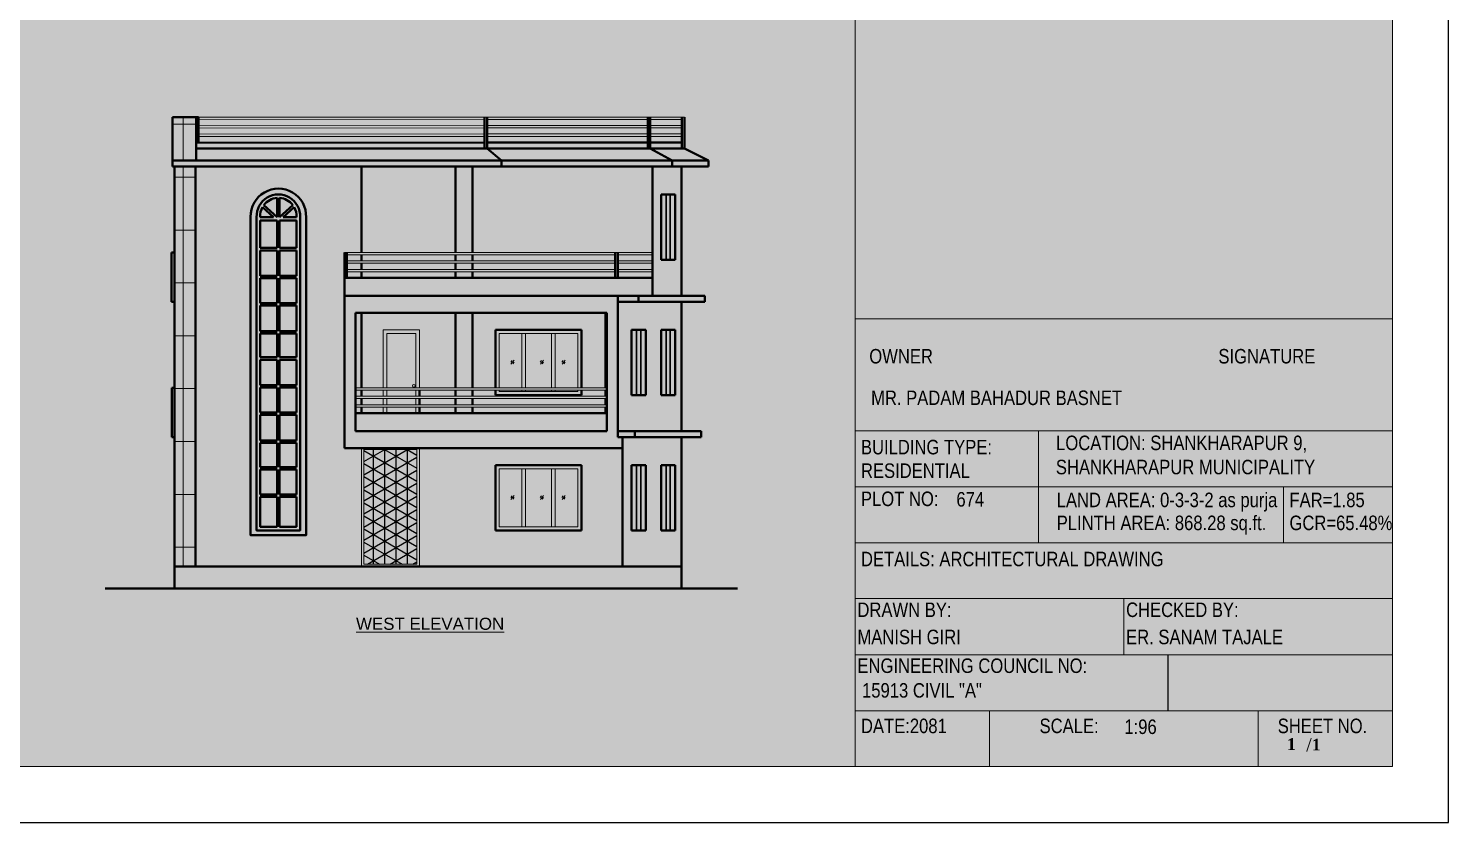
# Model space of a CAD drawing. Header units: inches. Extents: x -412 to 2766, y -9590 to -2111.
# Drawn here: x 1591 to 2766, y -4359 to -3702 of the extents above; entities that cross this region are included whole.
import ezdxf

# ---------------------------------------------------------------- set-up
doc = ezdxf.new("R2010")
doc.units = ezdxf.units.IN
doc.header["$LTSCALE"] = 0.5
doc.header["$MEASUREMENT"] = 0
doc.layers.add('A-Wall', color=7, linetype='Continuous')
for name, color, linetype, lineweight in [('A_hatch', 253, 'Continuous', 5), ('ELE1', 3, 'Continuous', 9), ('elev 25', 143, 'Continuous', 20), ('TEXT', 220, 'Continuous', 9), ('Text 0.200', 122, 'Continuous', 20), ('wall', 20, 'Continuous', 40), ('win door light', 30, 'Continuous', 18)]:
    doc.layers.add(name, color=color, linetype=linetype, lineweight=lineweight)
doc.styles.add('arial', font='arial.ttf')
doc.styles.add('ordinary', font='ARIALN.TTF')
doc.styles.get("Standard").update_dxf_attribs({"font": 'arial.ttf'})
pattern_1 = [(90, (5175.28, 5231.493), (-43.75, 0), []), (180, (5175.28, 5231.493), (-4e-15, -43.75), [])]

msp = doc.modelspace()

# ---------------------------------------------------------------- hatches: boundary and pattern name
h = msp.add_hatch()
h.set_pattern_fill('ANSI31', color=256)
h.paths.add_polyline_path([(-365.2, -4312.5), (-365.2, -2157.2), (2719.8, -2157.2), (2719.8, -4312.5)])
h.paths.add_polyline_path([(1033.4, -4165), (1033.4, -4040), (1017, -4040), (1017, -4035), (1033.4, -4035), (1033.4, -3928), (1014, -3928), (1014, -3923), (1033.4, -3923), (1033.4, -3816), (1011, -3816), (1011, -3811), (1033.4, -3801), (1033.4, -3775), (1454.6, -3775), (1454.6, -3801), (1455.6, -3811), (1455.6, -3816), (1453, -3816), (1453, -3887), (1455.4, -3887), (1455.4, -3928), (1453, -3928), (1453, -3999), (1454.9, -3999), (1455.2, -3999), (1455.2, -4040), (1453, -4165)], flags=16)
h.paths.add_polyline_path([(73.6, -3244.5), (88, -3244.5), (88, -3227.5), (73.6, -3227.5)], flags=24)
h.paths.add_polyline_path([(-93.8, -3244.2), (-56.8, -3244.2), (-56.8, -3227), (-93.8, -3227)], flags=24)
h.paths.add_polyline_path([(-14.4, -3244.4), (22.7, -3244.4), (22.7, -3227.2), (-14.4, -3227.2)], flags=24)
h.paths.add_polyline_path([(-168.1, -3244.1), (-138.7, -3244.1), (-138.7, -3226.7), (-168.1, -3226.7)], flags=24)
h.paths.add_polyline_path([(-225.5, -3243.7), (-204.2, -3243.7), (-204.2, -3226.9), (-225.5, -3226.9)], flags=24)
h.paths.add_polyline_path([(1168.3, -4205), (1292, -4205), (1292, -4184.4), (1168.3, -4184.4)], flags=24)
h.paths.add_polyline_path([(1860.6, -4205), (1988.3, -4205), (1988.3, -4184.4), (1860.6, -4184.4)], flags=24)
h.paths.add_polyline_path([(-115.2, -4208.9), (21.7, -4208.9), (21.7, -4188.3), (-115.2, -4188.3)], flags=24)
h.paths.add_polyline_path([(479.8, -4208.9), (616, -4208.9), (616, -4188.3), (479.8, -4188.3)], flags=24)
h.paths.add_polyline_path([(1741.1, -3453.4), (1753, -3453.4), (1753, -3445.7), (1741.1, -3445.7)], flags=24)
h.paths.add_polyline_path([(2049.9, -3496.7), (2112.6, -3496.7), (2112.6, -3486.4), (2049.9, -3486.4)], flags=24)
h.paths.add_polyline_path([(1938.4, -3496.7), (2001.1, -3496.7), (2001.1, -3486.4), (1938.4, -3486.4)], flags=24)
h.paths.add_polyline_path([(1829.3, -3496.7), (1892, -3496.7), (1892, -3486.4), (1829.3, -3486.4)], flags=24)
h.paths.add_polyline_path([(2050.7, -3450.6), (2111.8, -3450.6), (2111.8, -3440.3), (2050.7, -3440.3)], flags=24)
h.paths.add_polyline_path([(1939.2, -3450.6), (2000.3, -3450.6), (2000.3, -3440.3), (1939.2, -3440.3)], flags=24)
h.paths.add_polyline_path([(1830.1, -3450.6), (1891.2, -3450.6), (1891.2, -3440.3), (1830.1, -3440.3)], flags=24)
h.paths.add_polyline_path([(1937.3, -3568.4), (2053.3, -3568.4), (2053.3, -3547.8), (1937.3, -3547.8)], flags=24)
h.paths.add_polyline_path([(1081, -3002), (1199.9, -3000.6), (1199.7, -2982.3), (1080.8, -2983.7)], flags=24)
h.paths.add_polyline_path([(1308.6, -2906.8), (1363.5, -2906.8), (1363.5, -2888.5), (1308.6, -2888.5)], flags=24)
h.paths.add_polyline_path([(1499.7, -3437.8), (1610.2, -3436.5), (1610, -3418.2), (1499.5, -3419.5)], flags=24)
h.paths.add_polyline_path([(1331.2, -3216.8), (1332.7, -3345.5), (1351, -3345.3), (1349.5, -3216.6)], flags=24)
h.paths.add_polyline_path([(1058.1, -3437.8), (1198.8, -3436.1), (1198.6, -3417.8), (1057.9, -3419.5)], flags=24)
h.paths.add_polyline_path([(1541.9, -3130.3), (1572.9, -3130.3), (1572.9, -3112), (1541.9, -3112)], flags=24)
h.paths.add_polyline_path([(1307.4, -3432.6), (1398.3, -3432.6), (1398.3, -3414.3), (1307.4, -3414.3)], flags=24)
h.paths.add_polyline_path([(1297.3, -3540.8), (1414.1, -3540.8), (1414.1, -3503.3), (1297.3, -3503.3)], flags=24)
h.paths.add_polyline_path([(524.4, -3088.7), (548.6, -3089.5), (549.3, -3068.4), (525.1, -3067.6)], flags=24)
h.paths.add_polyline_path([(527.2, -3021.1), (526.2, -3051.4), (547.3, -3052.1), (548.3, -3021.8)], flags=24)
h.paths.add_polyline_path([(450.7, -3731.5), (756.7, -3731.5), (756.7, -3607.4), (450.7, -3607.4)], flags=24)
h.paths.add_polyline_path([(385.4, -3369), (385.4, -3256.1), (364.7, -3256.1), (364.7, -3369)], flags=24)
h.paths.add_polyline_path([(655.6, -3202.5), (809.6, -3202.5), (809.6, -3181.9), (655.6, -3181.9)], flags=24)
h.paths.add_polyline_path([(1097.5, -2448.2), (1132, -2448.2), (1132, -2433.8), (1097.5, -2433.8)], flags=24)
h.paths.add_polyline_path([(1151.3, -2353), (1190.4, -2353), (1190.4, -2342.6), (1151.3, -2342.6)], flags=24)
h.paths.add_polyline_path([(1152.7, -2345.1), (1188.6, -2345.1), (1188.6, -2331.6), (1152.7, -2331.6)], flags=24)
h.paths.add_polyline_path([(1248.2, -2607.7), (1314.4, -2607.7), (1314.4, -2592.7), (1248.2, -2592.7)], flags=24)
h.paths.add_polyline_path([(1259.3, -2596.3), (1303.9, -2596.3), (1303.9, -2577), (1259.3, -2577)], flags=24)
h.paths.add_polyline_path([(1252.4, -2384.1), (1318.6, -2384.1), (1318.6, -2369.2), (1252.4, -2369.2)], flags=24)
h.paths.add_polyline_path([(1263.5, -2372.8), (1308, -2372.8), (1308, -2353.5), (1263.5, -2353.5)], flags=24)
h.paths.add_polyline_path([(553.1, -2353), (592.2, -2353), (592.2, -2342.6), (553.1, -2342.6)], flags=24)
h.paths.add_polyline_path([(554.5, -2345.1), (590.3, -2345.1), (590.3, -2331.6), (554.5, -2331.6)], flags=24)
h.paths.add_polyline_path([(650, -2607.7), (716.2, -2607.7), (716.2, -2592.7), (650, -2592.7)], flags=24)
h.paths.add_polyline_path([(661.1, -2596.3), (705.6, -2596.3), (705.6, -2577), (661.1, -2577)], flags=24)
h.paths.add_polyline_path([(493.1, -2599), (559.3, -2599), (559.3, -2584), (493.1, -2584)], flags=24)
h.paths.add_polyline_path([(504.2, -2587.6), (548.7, -2587.6), (548.7, -2568.3), (504.2, -2568.3)], flags=24)
h.paths.add_polyline_path([(654.2, -2384.1), (720.4, -2384.1), (720.4, -2369.2), (654.2, -2369.2)], flags=24)
h.paths.add_polyline_path([(665.3, -2372.8), (709.8, -2372.8), (709.8, -2353.5), (665.3, -2353.5)], flags=24)
h.paths.add_polyline_path([(-65, -2353), (-25.9, -2353), (-25.9, -2342.6), (-65, -2342.6)], flags=24)
h.paths.add_polyline_path([(-63.5, -2345.1), (-27.7, -2345.1), (-27.7, -2331.6), (-63.5, -2331.6)], flags=24)
h.paths.add_polyline_path([(31.9, -2607.7), (98.1, -2607.7), (98.1, -2592.7), (31.9, -2592.7)], flags=24)
h.paths.add_polyline_path([(43.1, -2596.3), (87.6, -2596.3), (87.6, -2577), (43.1, -2577)], flags=24)
h.paths.add_polyline_path([(-125, -2599), (-58.8, -2599), (-58.8, -2584), (-125, -2584)], flags=24)
h.paths.add_polyline_path([(-113.9, -2587.6), (-69.3, -2587.6), (-69.3, -2568.3), (-113.9, -2568.3)], flags=24)
h.paths.add_polyline_path([(36.1, -2384.1), (102.3, -2384.1), (102.3, -2369.2), (36.1, -2369.2)], flags=24)
h.paths.add_polyline_path([(47.2, -2372.8), (91.8, -2372.8), (91.8, -2353.5), (47.2, -2353.5)], flags=24)
h.paths.add_polyline_path([(1655.7, -2605.1), (1744.7, -2605.1), (1744.7, -2594.2), (1655.7, -2594.2)], flags=24)
h.paths.add_polyline_path([(1084.7, -2605.1), (1165.5, -2605.1), (1165.5, -2594.2), (1084.7, -2594.2)], flags=24)
h.paths.add_polyline_path([(1773.6, -2477.5), (1885.5, -2477.5), (1885.5, -2463.5), (1773.6, -2463.5)], flags=24)
h.paths.add_polyline_path([(1173.9, -2405), (1189.9, -2405), (1189.9, -2390.6), (1173.9, -2390.6)], flags=24)
h.paths.add_polyline_path([(1219.9, -2448.2), (1230.5, -2448.2), (1230.5, -2433.8), (1219.9, -2433.8)], flags=24)
h.paths.add_polyline_path([(1219.3, -2518.7), (1229.9, -2518.7), (1229.9, -2504.2), (1219.3, -2504.2)], flags=24)
h.paths.add_polyline_path([(575.7, -2405), (591.7, -2405), (591.7, -2390.6), (575.7, -2390.6)], flags=24)
h.paths.add_polyline_path([(621.7, -2448.2), (632.3, -2448.2), (632.3, -2433.8), (621.7, -2433.8)], flags=24)
h.paths.add_polyline_path([(621.1, -2518.7), (631.6, -2518.7), (631.6, -2504.2), (621.1, -2504.2)], flags=24)
h.paths.add_polyline_path([(574.9, -2518.7), (585.5, -2518.7), (585.5, -2504.2), (574.9, -2504.2)], flags=24)
h.paths.add_polyline_path([(73.6, -3341), (88, -3341), (88, -3324.1), (73.6, -3324.1)], flags=24)
h.paths.add_polyline_path([(-14.4, -3340.9), (22.7, -3340.9), (22.7, -3323.7), (-14.4, -3323.7)], flags=24)
h.paths.add_polyline_path([(-167.8, -3340.7), (-138.5, -3340.7), (-138.5, -3323.5), (-167.8, -3323.5)], flags=24)
h.paths.add_polyline_path([(-93.8, -3341.1), (-56.7, -3341.1), (-56.7, -3323.8), (-93.8, -3323.8)], flags=24)
h.paths.add_polyline_path([(-229.5, -3340.8), (-208.2, -3340.8), (-208.2, -3323.9), (-229.5, -3323.9)], flags=24)
h.paths.add_polyline_path([(1169.6, -2533.1), (1187.8, -2533.1), (1187.8, -2518.7), (1169.6, -2518.7)], flags=24)
h.paths.add_polyline_path([(1068.8, -2535.8), (1079.4, -2535.8), (1079.4, -2521.4), (1068.8, -2521.4)], flags=24)
h.paths.add_polyline_path([(1125.2, -2346.7), (1135.2, -2346.7), (1135.2, -2332.2), (1125.2, -2332.2)], flags=24)
h.paths.add_polyline_path([(1051.1, -2385.7), (1069.3, -2385.7), (1069.3, -2371.3), (1051.1, -2371.3)], flags=24)
h.paths.add_polyline_path([(1346.7, -2332.1), (1364.9, -2332.1), (1364.9, -2317.6), (1346.7, -2317.6)], flags=24)
h.paths.add_polyline_path([(1264.8, -2695.7), (1277.6, -2695.7), (1277.6, -2681.3), (1264.8, -2681.3)], flags=24)
h.paths.add_polyline_path([(1366.8, -2360.5), (1382.8, -2360.5), (1382.8, -2346.1), (1366.8, -2346.1)], flags=24)
h.paths.add_polyline_path([(464.6, -2448.1), (481.6, -2448.1), (481.6, -2433.7), (464.6, -2433.7)], flags=24)
h.paths.add_polyline_path([(527, -2346.7), (537, -2346.7), (537, -2332.2), (527, -2332.2)], flags=24)
h.paths.add_polyline_path([(452.9, -2385.7), (471.1, -2385.7), (471.1, -2371.3), (452.9, -2371.3)], flags=24)
h.paths.add_polyline_path([(748.5, -2332.1), (766.7, -2332.1), (766.7, -2317.6), (748.5, -2317.6)], flags=24)
h.paths.add_polyline_path([(459.3, -2603.3), (472.1, -2603.3), (472.1, -2588.9), (459.3, -2588.9)], flags=24)
h.paths.add_polyline_path([(666.6, -2695.7), (679.4, -2695.7), (679.4, -2681.3), (666.6, -2681.3)], flags=24)
h.paths.add_polyline_path([(515.4, -2670.4), (528.2, -2670.4), (528.2, -2656), (515.4, -2656)], flags=24)
h.paths.add_polyline_path([(452.1, -2492.3), (468.1, -2492.3), (468.1, -2477.9), (452.1, -2477.9)], flags=24)
h.paths.add_polyline_path([(768.6, -2360.5), (784.6, -2360.5), (784.6, -2346.1), (768.6, -2346.1)], flags=24)
h.paths.add_polyline_path([(-153.5, -2448.1), (-136.4, -2448.1), (-136.4, -2433.7), (-153.5, -2433.7)], flags=24)
h.paths.add_polyline_path([(-91.1, -2346.7), (-81.1, -2346.7), (-81.1, -2332.2), (-91.1, -2332.2)], flags=24)
h.paths.add_polyline_path([(-165.2, -2385.7), (-147, -2385.7), (-147, -2371.3), (-165.2, -2371.3)], flags=24)
h.paths.add_polyline_path([(131.1, -2332.1), (149.2, -2332.1), (149.2, -2317.6), (131.1, -2317.6)], flags=24)
h.paths.add_polyline_path([(-163.7, -2603.3), (-151, -2603.3), (-151, -2588.9), (-163.7, -2588.9)], flags=24)
h.paths.add_polyline_path([(48.6, -2695.7), (61.3, -2695.7), (61.3, -2681.3), (48.6, -2681.3)], flags=24)
h.paths.add_polyline_path([(-102.6, -2670.4), (-89.9, -2670.4), (-89.9, -2656), (-102.6, -2656)], flags=24)
h.paths.add_polyline_path([(-170.9, -2478.5), (-152.7, -2478.5), (-152.7, -2464.1), (-170.9, -2464.1)], flags=24)
h.paths.add_polyline_path([(150.5, -2360.5), (166.5, -2360.5), (166.5, -2346.1), (150.5, -2346.1)], flags=24)
h.paths.add_polyline_path([(-42.4, -2405), (-26.4, -2405), (-26.4, -2390.6), (-42.4, -2390.6)], flags=24)
h.paths.add_polyline_path([(2.7, -2449.2), (13.2, -2449.2), (13.2, -2434.8), (2.7, -2434.8)], flags=24)
h.paths.add_polyline_path([(3, -2518.7), (13.6, -2518.7), (13.6, -2504.2), (3, -2504.2)], flags=24)
h.paths.add_polyline_path([(-42.1, -2518.7), (-31.6, -2518.7), (-31.6, -2504.2), (-42.1, -2504.2)], flags=24)
h.paths.add_polyline_path([(-14.4, -3378.4), (31.4, -3378.4), (31.4, -3361.2), (-14.4, -3361.2)], flags=24)
h.paths.add_polyline_path([(73.6, -3378.5), (88, -3378.5), (88, -3361.6), (73.6, -3361.6)], flags=24)
h.paths.add_polyline_path([(-93.8, -3378.6), (-56.7, -3378.6), (-56.7, -3361.3), (-93.8, -3361.3)], flags=24)
h.paths.add_polyline_path([(-167.8, -3378), (-138.6, -3378), (-138.6, -3361.1), (-167.8, -3361.1)], flags=24)
h.paths.add_polyline_path([(-229.5, -3378.3), (-208.2, -3378.3), (-208.2, -3361.4), (-229.5, -3361.4)], flags=24)
h.paths.add_polyline_path([(73.6, -3322.3), (88, -3322.3), (88, -3305.3), (73.6, -3305.3)], flags=24)
h.paths.add_polyline_path([(-14.4, -3322.2), (22.7, -3322.2), (22.7, -3304.9), (-14.4, -3304.9)], flags=24)
h.paths.add_polyline_path([(-167.8, -3321.7), (-138.5, -3321.7), (-138.5, -3304.8), (-167.8, -3304.8)], flags=24)
h.paths.add_polyline_path([(-93.7, -3322.1), (-56.8, -3322.1), (-56.8, -3305.1), (-93.7, -3305.1)], flags=24)
h.paths.add_polyline_path([(-229.5, -3322), (-209, -3322), (-209, -3305.1), (-229.5, -3305.1)], flags=24)
h.paths.add_polyline_path([(73.6, -3303.5), (88, -3303.5), (88, -3286.6), (73.6, -3286.6)], flags=24)
h.paths.add_polyline_path([(-14.4, -3303.4), (22.7, -3303.4), (22.7, -3286.2), (-14.4, -3286.2)], flags=24)
h.paths.add_polyline_path([(-167.8, -3303), (-138.5, -3303), (-138.5, -3286.1), (-167.8, -3286.1)], flags=24)
h.paths.add_polyline_path([(-93.8, -3303.6), (-56.8, -3303.6), (-56.8, -3286.3), (-93.8, -3286.3)], flags=24)
h.paths.add_polyline_path([(-229.5, -3303.3), (-212.5, -3303.3), (-212.5, -3286.4), (-229.5, -3286.4)], flags=24)
h.paths.add_polyline_path([(-14.4, -3359.6), (22.7, -3359.6), (22.7, -3342.4), (-14.4, -3342.4)], flags=24)
h.paths.add_polyline_path([(73.6, -3360), (88.1, -3360), (88.1, -3342.8), (73.6, -3342.8)], flags=24)
h.paths.add_polyline_path([(-93.8, -3359.8), (-56.7, -3359.8), (-56.7, -3342.6), (-93.8, -3342.6)], flags=24)
h.paths.add_polyline_path([(-167.8, -3359.2), (-151.6, -3359.2), (-151.6, -3342.3), (-167.8, -3342.3)], flags=24)
h.paths.add_polyline_path([(-228.7, -3358.7), (-212.4, -3358.7), (-212.4, -3346.5), (-228.7, -3346.5)], flags=24)
h.paths.add_polyline_path([(73.7, -3284.7), (88, -3284.7), (88, -3268), (73.7, -3268)], flags=24)
h.paths.add_polyline_path([(73.7, -3225.7), (88, -3225.7), (88, -3209), (73.7, -3209)], flags=24)
h.paths.add_polyline_path([(73.6, -3207.2), (88.1, -3207.2), (88.1, -3190), (73.6, -3190)], flags=24)
h.paths.add_polyline_path([(-14.4, -3284.6), (22.7, -3284.6), (22.7, -3267.4), (-14.4, -3267.4)], flags=24)
h.paths.add_polyline_path([(-14.4, -3188.5), (22.7, -3188.5), (22.7, -3171.2), (-14.4, -3171.2)], flags=24)
h.paths.add_polyline_path([(-93.8, -3225.5), (-56.8, -3225.5), (-56.8, -3208.2), (-93.8, -3208.2)], flags=24)
h.paths.add_polyline_path([(-14.4, -3225.7), (22.7, -3225.7), (22.7, -3208.4), (-14.4, -3208.4)], flags=24)
h.paths.add_polyline_path([(-168, -3225.1), (-142.2, -3225.1), (-142.2, -3208.2), (-168, -3208.2)], flags=24)
h.paths.add_polyline_path([(-225.5, -3225), (-205, -3225), (-205, -3208.1), (-225.5, -3208.1)], flags=24)
h.paths.add_polyline_path([(61.8, -3151), (106.1, -3151), (106.1, -3133.5), (61.8, -3133.5)], flags=24)
h.paths.add_polyline_path([(-19.2, -3151), (46, -3151), (46, -3133.6), (-19.2, -3133.6)], flags=24)
h.paths.add_polyline_path([(-105.7, -3150.9), (-25, -3150.9), (-25, -3134), (-105.7, -3134)], flags=24)
h.paths.add_polyline_path([(-186.2, -3151.6), (-114.8, -3151.6), (-114.8, -3134.2), (-186.2, -3134.2)], flags=24)
h.paths.add_polyline_path([(-232.9, -3151.4), (-196.5, -3151.4), (-196.5, -3134), (-232.9, -3134)], flags=24)
h.paths.add_polyline_path([(-167.8, -3284.2), (-147.3, -3284.2), (-147.3, -3267.4), (-167.8, -3267.4)], flags=24)
h.paths.add_polyline_path([(-93.8, -3284.8), (-56.8, -3284.8), (-56.8, -3267.6), (-93.8, -3267.6)], flags=24)
h.paths.add_polyline_path([(-229.5, -3284.5), (-216, -3284.5), (-216, -3267.6), (-229.5, -3267.6)], flags=24)
h.paths.add_polyline_path([(-225.4, -3265.9), (-206.6, -3265.9), (-206.6, -3248.9), (-225.4, -3248.9)], flags=24)
h.paths.add_polyline_path([(-183.2, -3266.6), (-98, -3266.6), (-98, -3249.1), (-183.2, -3249.1)], flags=24)
h.paths.add_polyline_path([(-93.8, -3207), (-56.7, -3207), (-56.7, -3189.8), (-93.8, -3189.8)], flags=24)
h.paths.add_polyline_path([(-168, -3206.7), (-151, -3206.7), (-151, -3189.8), (-168, -3189.8)], flags=24)
h.paths.add_polyline_path([(-225.5, -3206.8), (-208.5, -3206.8), (-208.5, -3190), (-225.5, -3190)], flags=24)
h.paths.add_polyline_path([(-93.8, -3188.7), (-56.7, -3188.7), (-56.7, -3171.4), (-93.8, -3171.4)], flags=24)
h.paths.add_polyline_path([(-167.8, -3187.7), (-137.7, -3187.7), (-137.7, -3170.8), (-167.8, -3170.8)], flags=24)
h.paths.add_polyline_path([(-225.4, -3188.4), (-211.9, -3188.4), (-211.9, -3171.5), (-225.4, -3171.5)], flags=24)
h.paths.add_polyline_path([(-178.9, -3169.4), (-115.4, -3169.4), (-115.4, -3152), (-178.9, -3152)], flags=24)
h.paths.add_polyline_path([(-225.4, -3169.4), (-206.6, -3169.4), (-206.6, -3152.4), (-225.4, -3152.4)], flags=24)
h.paths.add_polyline_path([(-234.4, -3122.7), (155.6, -3122.7), (155.6, -3101.4), (-234.4, -3101.4)], flags=24)
h.paths.add_polyline_path([(73.6, -3188.5), (88.1, -3188.5), (88.1, -3171.2), (73.6, -3171.2)], flags=24)
h.paths.add_polyline_path([(126.8, -3151.5), (210.3, -3151.5), (210.3, -3134), (126.8, -3134)], flags=24)
h.paths.add_polyline_path([(-14.4, -3207.2), (22.7, -3207.2), (22.7, -3190), (-14.4, -3190)], flags=24)
h.paths.add_polyline_path([(1701.9, -2804.8), (1826.3, -2804.8), (1826.3, -2786), (1701.9, -2786)], flags=24)
h.paths.add_polyline_path([(1091.6, -2817.1), (1249.3, -2817.1), (1249.3, -2785), (1091.6, -2785)], flags=24)
h.paths.add_polyline_path([(485.3, -2817.1), (643, -2817.1), (643, -2785), (485.3, -2785)], flags=24)
h.paths.add_polyline_path([(-126.7, -2817.1), (31, -2817.1), (31, -2785), (-126.7, -2785)], flags=24)
h.paths.add_polyline_path([(1657.1, -2752.4), (1669.5, -2752.4), (1669.5, -2734.6), (1657.1, -2734.6)], flags=24)
h.paths.add_polyline_path([(1657.1, -2256.2), (1669.5, -2256.2), (1669.5, -2238.3), (1657.1, -2238.3)], flags=24)
h.paths.add_polyline_path([(1079, -2771.6), (1091.3, -2771.6), (1091.3, -2753.8), (1079, -2753.8)], flags=24)
h.paths.add_polyline_path([(1079, -2256.2), (1091.3, -2256.2), (1091.3, -2238.3), (1079, -2238.3)], flags=24)
h.paths.add_polyline_path([(1152.7, -2515.5), (1171.4, -2515.5), (1171.4, -2505), (1152.7, -2505)], flags=24)
h.paths.add_polyline_path([(480.7, -2770.6), (493.1, -2770.6), (493.1, -2752.8), (480.7, -2752.8)], flags=24)
h.paths.add_polyline_path([(480.7, -2256.2), (493.1, -2256.2), (493.1, -2238.3), (480.7, -2238.3)], flags=24)
h.paths.add_polyline_path([(554.5, -2475.5), (573.2, -2475.5), (573.2, -2465), (554.5, -2465)], flags=24)
h.paths.add_polyline_path([(-137.3, -2752.4), (-125, -2752.4), (-125, -2734.6), (-137.3, -2734.6)], flags=24)
h.paths.add_polyline_path([(-137.3, -2256.2), (-125, -2256.2), (-125, -2238.3), (-137.3, -2238.3)], flags=24)
h.paths.add_polyline_path([(-63.6, -2475.5), (-44.9, -2475.5), (-44.9, -2465), (-63.6, -2465)], flags=24)
h.paths.add_polyline_path([(2631.2, -4120.4), (2722.7, -4120.4), (2722.7, -4101.4), (2631.2, -4101.4)], flags=9)
h.paths.add_polyline_path([(2631.3, -4101.1), (2699.7, -4101.1), (2699.7, -4082.7), (2631.3, -4082.7)], flags=24)
h.paths.add_polyline_path([(2273.8, -4258.7), (2383, -4258.7), (2383, -4240.1), (2273.8, -4240.1)], flags=24)
h.paths.add_polyline_path([(2273.8, -4238.3), (2470.2, -4238.3), (2470.2, -4219.7), (2273.8, -4219.7)], flags=24)
h.paths.add_polyline_path([(2494.8, -4288.8), (2527.7, -4288.8), (2527.7, -4270.4), (2494.8, -4270.4)], flags=24)
h.paths.add_polyline_path([(2424.5, -4288.1), (2479.6, -4288.1), (2479.6, -4269.5), (2424.5, -4269.5)], flags=24)
h.paths.add_polyline_path([(2628.5, -4304.8), (2643.1, -4304.8), (2643.1, -4282.8), (2628.5, -4282.8)], flags=24)
h.paths.add_polyline_path([(2636.7, -4305), (2668.7, -4305), (2668.7, -4283.4), (2636.7, -4283.4)], flags=24)
h.paths.add_polyline_path([(2496.1, -4214.5), (2636, -4214.5), (2636, -4195.8), (2496.1, -4195.8)], flags=24)
h.paths.add_polyline_path([(2285.1, -4016.6), (2502.9, -4016.6), (2502.9, -3998), (2285.1, -3998)], flags=24)
h.paths.add_polyline_path([(2355.7, -4100.6), (2384.8, -4100.6), (2384.8, -4082.2), (2355.7, -4082.2)], flags=24)
h.paths.add_polyline_path([(2283.6, -3982.2), (2342.5, -3982.2), (2342.5, -3963.6), (2283.6, -3963.6)], flags=24)
h.paths.add_polyline_path([(2572.5, -3982.2), (2658.9, -3982.2), (2658.9, -3963.6), (2572.5, -3963.6)], flags=24)
h.paths.add_polyline_path([(2273.8, -4214.5), (2365.5, -4214.5), (2365.5, -4195.8), (2273.8, -4195.8)], flags=24)
h.paths.add_polyline_path([(2437.9, -4124), (2619.1, -4124), (2619.1, -4100.7), (2437.9, -4100.7)], flags=24)
h.paths.add_polyline_path([(2438, -4073.9), (2658.8, -4073.9), (2658.8, -4055.3), (2438, -4055.3)], flags=24)
h.paths.add_polyline_path([(2276.7, -4076.9), (2373.1, -4076.9), (2373.1, -4058.2), (2276.7, -4058.2)], flags=24)
h.paths.add_polyline_path([(2621.5, -4288.1), (2701.8, -4288.1), (2701.8, -4269.5), (2621.5, -4269.5)], flags=24)
h.paths.add_polyline_path([(2496.1, -4192), (2599.3, -4192), (2599.3, -4173.3), (2496.1, -4173.3)], flags=24)
h.paths.add_polyline_path([(2308.9, -2220.3), (2634.9, -2220.3), (2634.9, -2191.5), (2308.9, -2191.5)], flags=24)
h.paths.add_polyline_path([(2437.9, -4105.2), (2628.2, -4105.2), (2628.2, -4081.8), (2437.9, -4081.8)], flags=24)
h.paths.add_polyline_path([(2437.6, -4056.6), (2652.7, -4056.6), (2652.7, -4034.7), (2437.6, -4034.7)], flags=24)
h.paths.add_polyline_path([(2276.7, -4100.2), (2350.9, -4100.2), (2350.9, -4081.6), (2276.7, -4081.6)], flags=24)
h.paths.add_polyline_path([(2276.7, -4150), (2537.3, -4150), (2537.3, -4131.4), (2276.7, -4131.4)], flags=24)
h.paths.add_polyline_path([(2273.9, -4191.7), (2357.8, -4191.7), (2357.8, -4173.7), (2273.9, -4173.7)], flags=24)
h.paths.add_polyline_path([(2276.8, -4288.1), (2354, -4288.1), (2354, -4269.7), (2276.8, -4269.7)], flags=24)
h.paths.add_polyline_path([(2276.7, -4057.4), (2399.1, -4057.4), (2399.1, -4038.7), (2276.7, -4038.7)], flags=24)
h = msp.add_hatch()
h.set_pattern_fill('NET3', color=256, scale=75, angle=90)
h.set_pattern_definition([(90, (-14004.8835, 5232.611), (-9.375, 6e-16), []), (150, (-14004.8835, 5232.611), (-4.6875, -8.118988), []), (210, (-14004.8835, 5232.611), (4.6875, -8.118988), [])])
h.paths.add_polyline_path([(1912.4, -4050), (1868.4, -4050), (1868.4, -4145), (1912.4, -4145)])
at = {"layer": 'A_hatch', "ltscale": 5}
h = msp.add_hatch(dxfattribs=at)
h.set_pattern_fill('ANSI37', color=11, scale=350, angle=45)
h.set_pattern_definition(pattern_1)
h.paths.add_polyline_path([(1729.7, -3775), (1728.5, -3775), (1711.7, -3775), (1710.2, -3775), (1710.2, -3811), (1729.7, -3811)])
h = msp.add_hatch(dxfattribs=at)
h.set_pattern_fill('ANSI37', color=11, scale=350, angle=45)
h.set_pattern_definition(pattern_1)
h.paths.add_polyline_path([(1711.7, -4147), (1729.1, -4147), (1729.1, -3816), (1711.7, -3816)])

# ---------------------------------------------------------------- linework, layer by layer
msp.add_line((2076.5, -3923), (2076.5, -3923))
at = {"layer": 'A-Wall', "ltscale": 50}
msp.add_line((2533.7, -4219.9), (2533.7, -4266.2), dxfattribs=at)
at = {"layer": 'Defpoints'}
msp.add_lwpolyline([(2766.1, -2110.8), (-411.5, -2110.8), (-411.5, -4358.8), (2766.1, -4358.8)], close=True, dxfattribs=at)
at = {"layer": 'ELE1'}
msp.add_line((2275.1, -4312.5), (2275.1, -2157.2), dxfattribs=at)
msp.add_lwpolyline([(-365.2, -2157.2), (2719.8, -2157.2), (2719.8, -4312.5), (-365.2, -4312.5)], close=True, dxfattribs=at)
at = {"layer": 'elev 25'}
for p, q in [((2133.7, -3775), (1729.7, -3775)), ((1968.4, -3776.8), (1731.7, -3777)), ((1968.4, -3782), (1731.7, -3782.2)), ((1968.4, -3784), (1731.7, -3784.2)), ((2103.4, -3777), (1970.4, -3777)), ((2103.4, -3782), (1970.4, -3782)), ((2103.4, -3784), (1970.4, -3784)), ((2131.7, -3777), (2105.4, -3777)), ((2131.7, -3782), (2105.4, -3782)), ((2131.7, -3784), (2105.4, -3784)), ((1968.4, -3789), (1731.7, -3789.2)), ((1968.4, -3791), (1731.7, -3791.2)), ((2103.4, -3789), (1970.4, -3789)), ((2103.4, -3791), (1970.4, -3791)), ((2131.7, -3789), (2105.6, -3789)), ((2131.7, -3791), (2105.6, -3791)), ((2107.4, -3887), (1852.4, -3887)), ((2076.5, -3889), (1854.4, -3889)), ((2107.4, -3889), (2078.5, -3889)), ((2076.5, -3894), (1854.4, -3894)), ((2076.5, -3896), (1854.4, -3896)), ((2076.5, -3901), (1854.4, -3901)), ((2107.4, -3894), (2078.5, -3894)), ((2107.4, -3896), (2078.5, -3896)), ((2107.4, -3901), (2078.5, -3901)), ((2076.5, -3903), (1854.4, -3903)), ((2107.4, -3903), (2078.5, -3903)), ((1958.4, -3999), (1861.4, -3999)), ((1958.4, -4001), (1861.4, -4001)), ((1958.4, -4006), (1861.4, -4006)), ((2069.4, -3999), (1958.4, -3999)), ((2069.4, -4001), (1958.4, -4001)), ((2069.4, -4006), (1958.4, -4006)), ((1958.4, -4008), (1861.4, -4008)), ((1958.4, -4013), (1861.4, -4013)), ((1958.4, -4015), (1861.4, -4015)), ((2069.4, -4008), (1958.4, -4008)), ((2069.4, -4013), (1958.4, -4013)), ((2069.4, -4015), (1958.4, -4015))]:
    msp.add_line(p, q, dxfattribs=at)
at = {"layer": 'TEXT'}
for p, q in [((2275.1, -3942), (2719.8, -3942)), ((2275.1, -4034.6), (2719.8, -4034.6)), ((2426.7, -4034.6), (2426.7, -4127.2)), ((2275.1, -4080.9), (2719.8, -4080.9)), ((2629.6, -4080.9), (2629.6, -4127.3)), ((2275.1, -4127.2), (2719.8, -4127.2)), ((2275.1, -4173.5), (2719.8, -4173.5)), ((2497.4, -4173.5), (2497.4, -4219.9)), ((2275.1, -4219.9), (2719.8, -4219.9)), ((2275.1, -4266.2), (2719.8, -4266.2)), ((2386.3, -4312.5), (2386.3, -4266.2)), ((2608.6, -4312.5), (2608.6, -4266.2))]:
    msp.add_line(p, q, dxfattribs=at)
at = {"layer": 'wall'}
for p, q in [((1711.7, -3775), (1710.2, -3775)), ((1710.2, -3775), (1710.2, -3816)), ((1728.5, -3775), (1711.7, -3775)), ((1728.5, -3775), (1731.7, -3775)), ((1729.7, -3811), (1729.7, -3775)), ((1731.7, -3796.2), (1731.7, -3775)), ((1968.4, -3775), (1968.4, -3801)), ((1970.4, -3775), (1970.4, -3801)), ((2103.4, -3775), (2103.4, -3801)), ((2105.4, -3775), (2105.4, -3801)), ((2131.7, -3775), (2131.7, -3801)), ((2133.7, -3775), (2133.7, -3801)), ((1729.7, -3796.2), (1968.4, -3796)), ((1970.4, -3796), (2103.4, -3796)), ((2105.6, -3796), (2131.7, -3796)), ((1970.4, -3801), (1729.7, -3801)), ((1982.4, -3811), (1970.4, -3801)), ((1970.4, -3801), (2105.4, -3801)), ((2123.7, -3811), (2105.4, -3801)), ((2133.7, -3801), (2105.4, -3801)), ((2153.7, -3811), (2133.7, -3801)), ((1710.2, -3811), (2153.7, -3811)), ((1710.2, -3816), (1729.1, -3816)), ((1711.7, -3816), (1711.7, -4165)), ((1729.1, -3816), (1729.1, -4147)), ((1729.1, -3816), (2153.7, -3816)), ((1866.4, -3816), (1866.4, -3887)), ((1944.4, -3887), (1944.4, -3816)), ((1958.4, -3816), (1958.4, -3887)), ((1982.4, -3811), (1982.4, -3816)), ((2107.4, -3816), (2107.4, -3923)), ((2123.7, -3811), (2123.7, -3816)), ((2131.3, -3816), (2131.3, -3923)), ((2153.7, -3816), (2153.7, -3811)), ((1796.7, -3857.7), (1796.7, -3841.9)), ((1798.7, -3841.9), (1798.7, -3857.7)), ((2114.4, -3839), (2114.4, -3893)), ((2114.4, -3839), (2114.4, -3893)), ((2114.4, -3839), (2126.2, -3839)), ((2126.2, -3839), (2126.2, -3893)), ((2126.2, -3839), (2126.2, -3893)), ((1793.7, -3857.7), (1784.6, -3849.5)), ((1796.7, -3857.7), (1785.8, -3847.8)), ((1798.7, -3857.7), (1809.7, -3847.8)), ((1801.7, -3857.7), (1810.8, -3849.5)), ((1796.7, -3860.6), (1796.7, -3883.3)), ((1798.7, -3860.7), (1798.7, -3883.3)), ((1711.7, -3887), (1709.3, -3887)), ((1709.3, -3887), (1709.3, -3928)), ((1782.7, -3883.3), (1796.7, -3883.3)), ((1782.7, -3885.3), (1796.7, -3885.3)), ((1796.7, -3885.3), (1796.7, -3906.4)), ((1798.7, -3883.3), (1812.7, -3883.3)), ((1798.7, -3885.3), (1812.7, -3885.3)), ((1798.7, -3885.3), (1798.7, -3906.4)), ((1852.4, -3923), (1852.4, -3887)), ((1854.4, -3908), (1854.4, -3887)), ((1866.4, -3894), (1866.4, -3889)), ((1944.4, -3894), (1944.4, -3889)), ((1958.4, -3889), (1958.4, -3894)), ((2076.5, -3908), (2076.5, -3887)), ((2078.5, -3908), (2078.5, -3887)), ((1866.4, -3901), (1866.4, -3896)), ((1944.4, -3901), (1944.4, -3896)), ((1958.4, -3896), (1958.4, -3901)), ((2114.4, -3893), (2126.2, -3893)), ((1782.7, -3906.4), (1796.7, -3906.4)), ((1782.7, -3908.4), (1796.7, -3908.4)), ((1796.7, -3908.4), (1796.7, -3929)), ((1798.7, -3906.4), (1812.7, -3906.4)), ((1798.7, -3908.4), (1812.7, -3908.4)), ((1798.7, -3908.4), (1798.7, -3929)), ((1852.4, -3908), (2107.4, -3908)), ((1866.4, -3908), (1866.4, -3903)), ((1944.4, -3908), (1944.4, -3903)), ((1958.4, -3903), (1958.4, -3908)), ((1852.4, -3923), (1852.4, -4049)), ((1852.4, -3923), (2150.7, -3923)), ((2078.5, -3928), (2078.5, -3923)), ((2095.8, -3923), (2095.8, -3928)), ((2150.7, -3923), (2150.7, -3928)), ((1709.3, -3928), (1711.7, -3928)), ((1782.7, -3929), (1796.7, -3929)), ((1782.7, -3931), (1796.7, -3931)), ((1796.7, -3931), (1796.7, -3952.2)), ((1798.7, -3929), (1812.7, -3929)), ((1798.7, -3931), (1812.7, -3931)), ((1798.7, -3931), (1798.7, -3952.2)), ((1861.4, -3937), (1861.4, -4035)), ((1861.4, -3937), (2069.4, -3937)), ((1866.4, -3937), (1866.4, -3999)), ((1944.4, -3937), (1944.4, -3999)), ((1958.4, -3937), (1958.4, -3999)), ((2068.5, -3999), (2068.5, -3937)), ((2069.4, -3937), (2069.4, -4035)), ((2078.5, -3928), (2150.7, -3928)), ((2078.5, -4040), (2078.5, -3928)), ((2131.3, -3928), (2131.3, -4035)), ((1782.7, -3952.2), (1796.7, -3952.2)), ((1782.7, -3954.2), (1796.7, -3954.2)), ((1796.7, -3954.2), (1796.7, -3973.8)), ((1798.7, -3952.2), (1812.7, -3952.2)), ((1798.7, -3954.2), (1812.7, -3954.2)), ((1798.7, -3954.2), (1798.7, -3973.8)), ((1977.4, -3951), (1977.4, -3999)), ((1977.4, -3951), (1977.4, -3999)), ((1977.4, -3951), (2048.6, -3951)), ((2048.6, -3951), (2048.6, -3999)), ((2048.6, -3951), (2048.6, -3999)), ((2090, -3951), (2090, -4005)), ((2090, -3951), (2090, -4005)), ((2090, -3951), (2101.7, -3951)), ((2101.7, -3951), (2101.7, -4005)), ((2101.7, -3951), (2101.7, -4005)), ((2114.4, -3951), (2114.4, -4005)), ((2114.4, -3951), (2114.4, -4005)), ((2114.4, -3951), (2126.2, -3951)), ((2126.2, -3951), (2126.2, -4005)), ((2126.2, -3951), (2126.2, -4005)), ((1782.7, -3973.8), (1796.7, -3973.8)), ((1782.7, -3975.8), (1796.7, -3975.8)), ((1796.7, -3975.8), (1796.7, -3996.9)), ((1798.7, -3973.8), (1812.7, -3973.8)), ((1798.7, -3975.8), (1812.7, -3975.8)), ((1798.7, -3975.8), (1798.7, -3996.9)), ((1711.7, -3999), (1709.6, -3999)), ((1709.6, -3999), (1709.6, -4040)), ((1782.7, -3996.9), (1796.7, -3996.9)), ((1782.7, -3998.9), (1796.7, -3998.9)), ((1796.7, -3998.9), (1796.7, -4019.5)), ((1798.7, -3996.9), (1812.7, -3996.9)), ((1798.7, -3998.9), (1812.7, -3998.9)), ((1798.7, -3998.9), (1798.7, -4019.5)), ((1866.4, -4001), (1866.4, -4006)), ((1914.4, -4001), (1914.4, -4006)), ((1944.4, -4001), (1944.4, -4006)), ((1958.4, -4001), (1958.4, -4006)), ((1977.4, -4001), (1977.4, -4005)), ((1977.4, -4001), (1977.4, -4005)), ((1977.4, -4005), (2048.6, -4005)), ((2048.6, -4001), (2048.6, -4005)), ((2048.6, -4001), (2048.6, -4005)), ((2068.5, -4006), (2068.5, -4001)), ((2090, -4005), (2101.7, -4005)), ((2114.4, -4005), (2126.2, -4005)), ((1866.4, -4008), (1866.4, -4013)), ((1866.4, -4015), (1866.4, -4020)), ((1914.4, -4008), (1914.4, -4013)), ((1914.4, -4015), (1914.4, -4020)), ((1944.4, -4008), (1944.4, -4013)), ((1944.4, -4015), (1944.4, -4020)), ((1958.4, -4008), (1958.4, -4013)), ((1958.4, -4015), (1958.4, -4020)), ((2068.5, -4013), (2068.5, -4008)), ((2068.5, -4020), (2068.5, -4015)), ((1782.7, -4019.5), (1796.7, -4019.5)), ((1782.7, -4021.5), (1796.7, -4021.5)), ((1796.7, -4021.5), (1796.7, -4042.6)), ((1798.7, -4019.5), (1812.7, -4019.5)), ((1798.7, -4021.5), (1812.7, -4021.5)), ((1798.7, -4021.5), (1798.7, -4042.6)), ((1861.4, -4020), (1962.4, -4020)), ((1958.4, -4020), (2069.4, -4020)), ((1709.6, -4040), (1711.7, -4040)), ((1782.7, -4042.6), (1796.7, -4042.6)), ((1798.7, -4042.6), (1812.7, -4042.6)), ((1861.4, -4035), (2069.4, -4035)), ((2078.5, -4035), (2147.7, -4035)), ((2078.5, -4035), (2078.5, -4040)), ((2078.5, -4040), (2147.7, -4040)), ((2082.5, -4040), (2082.5, -4147)), ((2092.7, -4035), (2092.7, -4040)), ((2131.3, -4040), (2131.3, -4165)), ((2147.7, -4035), (2147.7, -4040)), ((1782.7, -4044.6), (1796.7, -4044.6)), ((1796.7, -4044.6), (1796.7, -4064.7)), ((1798.7, -4044.6), (1812.7, -4044.6)), ((1798.7, -4044.6), (1798.7, -4064.7)), ((1852.4, -4049), (2082.5, -4049)), ((1782.7, -4064.7), (1796.7, -4064.7)), ((1798.7, -4064.7), (1812.7, -4064.7)), ((1977.4, -4063), (1977.4, -4117)), ((1977.4, -4063), (1977.4, -4117)), ((1977.4, -4063), (2048.6, -4063)), ((2048.6, -4063), (2048.6, -4117)), ((2048.6, -4063), (2048.6, -4117)), ((2090, -4063), (2090, -4117)), ((2090, -4063), (2090, -4117)), ((2090, -4063), (2101.7, -4063)), ((2101.7, -4063), (2101.7, -4117)), ((2101.7, -4063), (2101.7, -4117)), ((2114.4, -4063), (2114.4, -4117)), ((2114.4, -4063), (2114.4, -4117)), ((2114.4, -4063), (2126.2, -4063)), ((2126.2, -4063), (2126.2, -4117)), ((2126.2, -4063), (2126.2, -4117)), ((1782.7, -4066.7), (1796.7, -4066.7)), ((1796.7, -4066.7), (1796.7, -4087.3)), ((1798.7, -4066.7), (1812.7, -4066.7)), ((1798.7, -4066.7), (1798.7, -4087.3)), ((1782.7, -4087.3), (1796.7, -4087.3)), ((1782.7, -4089.3), (1796.7, -4089.3)), ((1796.7, -4089.3), (1796.7, -4114)), ((1798.7, -4087.3), (1812.7, -4087.3)), ((1798.7, -4089.3), (1812.7, -4089.3)), ((1798.7, -4089.3), (1798.7, -4114)), ((1820.7, -4117), (1820.7, -4121)), ((1977.4, -4117), (2048.6, -4117)), ((2090, -4117), (2101.7, -4117)), ((2114.4, -4117), (2126.2, -4117)), ((1711.7, -4147), (2131.3, -4147)), ((1654.3, -4165), (2177.6, -4165))]:
    msp.add_line(p, q, dxfattribs=at)
for points in [[(1820.7, -3857.8), (1820.7, -4121), (1774.7, -4121), (1774.7, -3857.7)], [(1815.7, -3857.7), (1815.7, -4117), (1779.7, -4117), (1779.7, -3857.7), (1779.7, -3857.7)], [(1782.7, -3857.7), (1793.7, -3857.7)], [(1782.7, -3883.3), (1782.7, -3860.7), (1796.7, -3860.7)], [(1798.7, -3860.7), (1812.7, -3860.7), (1812.7, -3883.3)], [(1801.7, -3857.7), (1812.8, -3857.7)], [(1782.7, -3906.4), (1782.7, -3885.3)], [(1812.7, -3885.3), (1812.7, -3906.4)], [(1782.7, -3929), (1782.7, -3908.4)], [(1812.7, -3908.4), (1812.7, -3929)], [(1782.7, -3952.2), (1782.7, -3931)], [(1812.7, -3931), (1812.7, -3952.2)], [(1782.7, -3973.8), (1782.7, -3954.2)], [(1812.7, -3954.2), (1812.7, -3973.8)], [(1782.7, -3996.9), (1782.7, -3975.8)], [(1812.7, -3975.8), (1812.7, -3996.9)], [(1782.7, -4019.5), (1782.7, -3998.9)], [(1812.7, -3998.9), (1812.7, -4019.5)], [(1782.7, -4042.6), (1782.7, -4021.5)], [(1812.7, -4021.5), (1812.7, -4042.6)], [(1782.7, -4064.7), (1782.7, -4044.6)], [(1812.7, -4044.6), (1812.7, -4064.7)], [(1782.7, -4087.3), (1782.7, -4066.7)], [(1812.7, -4066.7), (1812.7, -4087.3)], [(1796.7, -4114), (1782.7, -4114), (1782.7, -4089.3)], [(1812.7, -4089.3), (1812.7, -4114), (1798.7, -4114)]]:
    msp.add_lwpolyline(points, dxfattribs=at)
for centre, radius, start, end in [((1797.7, -3857.2), 23, 358.4684, 181.1461), ((1797.7, -3857), 18, 357.7832, 182.2168), ((1797.7, -3857), 15.1, 93.8518, 142.4844), ((1797.7, -3857), 15.1, 37.5844, 86.2508), ((1797.7, -3857), 15.1, 150.1678, 182.6471), ((1797.7, -3857), 15.1, 357.3529, 29.9024)]:
    msp.add_arc(centre, radius, start, end, dxfattribs=at)
at = {"layer": 'win door light'}
for p, q in [((2118.4, -3839.5), (2118.4, -3892.5)), ((2118.9, -3839.5), (2118.9, -3892.5)), ((2121.7, -3839.5), (2121.7, -3892.5)), ((2122.2, -3839.5), (2122.2, -3892.5)), ((1884.4, -3951), (1914.4, -3951)), ((1884.4, -3951), (1884.4, -3999)), ((1914.4, -3951), (1914.4, -3999)), ((1999.3, -3954), (1999.3, -3999)), ((2002.3, -3954), (2002.3, -3999)), ((2023.7, -3954), (2023.7, -3999)), ((2026.7, -3954), (2026.7, -3999)), ((2093.9, -3951.5), (2093.9, -4004.5)), ((2094.4, -3951.5), (2094.4, -4004.5)), ((2097.3, -3951.5), (2097.3, -4004.5)), ((2097.8, -3951.5), (2097.8, -4004.5)), ((2118.4, -3951.5), (2118.4, -4004.5)), ((2118.8, -3951.5), (2118.8, -4004.5)), ((2121.7, -3951.5), (2121.7, -4004.5)), ((2122.2, -3951.5), (2122.2, -4004.5)), ((1991.1, -3976.5), (1990, -3977.8)), ((1992.7, -3976.2), (1990.2, -3979.5)), ((1992.8, -3977.8), (1991.7, -3979.2)), ((2015.4, -3976.5), (2014.4, -3977.8)), ((2017, -3976.2), (2014.5, -3979.5)), ((2017.1, -3977.8), (2016.1, -3979.2)), ((2033.4, -3976.5), (2032.3, -3977.8)), ((2034.9, -3976.2), (2032.5, -3979.5)), ((2035.1, -3977.8), (2034, -3979.2)), ((1999.3, -4001), (1999.3, -4002)), ((2002.3, -4001), (2002.3, -4002)), ((2023.7, -4001), (2023.7, -4002)), ((2026.7, -4001), (2026.7, -4002)), ((1866.4, -4049), (1866.4, -4147)), ((1914.4, -4049), (1914.4, -4147)), ((1999.3, -4066), (1999.3, -4114)), ((2002.3, -4066), (2002.3, -4114)), ((2023.7, -4066), (2023.7, -4114)), ((2026.7, -4066), (2026.7, -4114)), ((2093.9, -4063.5), (2093.9, -4116.5)), ((2094.4, -4063.5), (2094.4, -4116.5)), ((2097.3, -4063.5), (2097.3, -4116.5)), ((2097.8, -4063.5), (2097.8, -4116.5)), ((2118.4, -4063.5), (2118.4, -4116.5)), ((2118.8, -4063.5), (2118.8, -4116.5)), ((2121.7, -4063.5), (2121.7, -4116.5)), ((2122.2, -4063.5), (2122.2, -4116.5)), ((1991.1, -4088.5), (1990, -4089.8)), ((1992.7, -4088.2), (1990.2, -4091.5)), ((2015.4, -4088.5), (2014.4, -4089.8)), ((2017, -4088.2), (2014.5, -4091.5)), ((2033.4, -4088.5), (2032.3, -4089.8)), ((2034.9, -4088.2), (2032.5, -4091.5)), ((1992.8, -4089.8), (1991.7, -4091.2)), ((2017.1, -4089.8), (2016.1, -4091.2)), ((2035.1, -4089.8), (2034, -4091.2))]:
    msp.add_line(p, q, dxfattribs=at)
for points in [[(2114.4, -3839), (2126.2, -3839), (2126.2, -3893), (2114.4, -3893)], [(2114.9, -3839.5), (2125.7, -3839.5), (2125.7, -3892.5), (2114.9, -3892.5)], [(2090, -3951), (2101.7, -3951), (2101.7, -4005), (2090, -4005)], [(2090.5, -3951.5), (2101.3, -3951.5), (2101.3, -4004.5), (2090.5, -4004.5)], [(2114.4, -3951), (2126.2, -3951), (2126.2, -4005), (2114.4, -4005)], [(2114.9, -3951.5), (2125.7, -3951.5), (2125.7, -4004.5), (2114.9, -4004.5)], [(1868.4, -4050), (1912.4, -4050), (1912.4, -4145), (1868.4, -4145)], [(1977.4, -4063), (2048.6, -4063), (2048.6, -4117), (1977.4, -4117)], [(1980.4, -4066), (2045.6, -4066), (2045.6, -4114), (1980.4, -4114)], [(2090, -4063), (2101.7, -4063), (2101.7, -4117), (2090, -4117)], [(2090.5, -4063.5), (2101.3, -4063.5), (2101.3, -4116.5), (2090.5, -4116.5)], [(2114.4, -4063), (2126.2, -4063), (2126.2, -4117), (2114.4, -4117)], [(2114.9, -4063.5), (2125.7, -4063.5), (2125.7, -4116.5), (2114.9, -4116.5)]]:
    msp.add_lwpolyline(points, close=True, dxfattribs=at)
for points in [[(1884.4, -3999), (1884.4, -3951), (1914.4, -3951), (1914.4, -3999)], [(1887.4, -3999), (1887.4, -3954), (1911.4, -3954), (1911.4, -3999)], [(1977.4, -3999), (1977.4, -3951), (2048.6, -3951), (2048.6, -3999)], [(1980.4, -3999), (1980.4, -3954), (2045.6, -3954), (2045.6, -3999)], [(1884.4, -4006), (1884.4, -4001)], [(1887.4, -4006), (1887.4, -4001)], [(1911.4, -4001), (1911.4, -4006)], [(2048.6, -4001), (2048.6, -4005), (1977.4, -4005), (1977.4, -4001)], [(2045.6, -4001), (2045.6, -4002), (1980.4, -4002), (1980.4, -4001)], [(1884.4, -4013), (1884.4, -4008)], [(1884.4, -4020), (1884.4, -4015)], [(1887.4, -4013), (1887.4, -4008)], [(1887.4, -4020), (1887.4, -4015)], [(1911.4, -4008), (1911.4, -4013)], [(1911.4, -4015), (1911.4, -4020)], [(1914.4, -4049), (1914.4, -4147), (1866.4, -4147), (1866.4, -4049)]]:
    msp.add_lwpolyline(points, dxfattribs=at)
msp.add_circle((1909.8, -3997.4), 0.987, dxfattribs=at)

# ---------------------------------------------------------------- texts
at = {"insert": (2608.6, -4275.3), "char_height": 6.5423, "width": 86.843, "attachment_point": 1}
msp.add_mtext('\\A1;{\\fTimes New Roman|b1|i0|c0|p18;\\H1.2367x;\\P\\pi29.76545;\\H0.80859x;    \\fBookman Old Style|b0|i0|c0|p18;\\H1.6907x;/\\fBookman Old Style|b1|i0|c0|p18;\\H0.86414x;1\\fArial|b1|i0|c0|p34;\\H1.2047x; \\H0.8998x;   }', dxfattribs=at)
at = {"layer": 'TEXT', "style": 'ordinary'}
for s, p in [('OWNER', (2286.7, -3978.9)), ('SIGNATURE', (2575.6, -3978.9)), ('MR. PADAM BAHADUR BASNET ', (2288.2, -4013.3)), ('BUILDING TYPE:  ', (2279.8, -4054.1)), ('LOCATION: SHANKHARAPUR 9,', (2441.3, -4050.6)), ('RESIDENTIAL', (2279.8, -4073.6)), ('SHANKHARAPUR MUNICIPALITY', (2441.1, -4070.6)), ('PLOT NO: ', (2279.8, -4096.9)), ('674', (2358.8, -4097.3)), ('LAND AREA: 0-3-3-2 as purja', (2441.8, -4097.8)), ('FAR=1.85', (2634.4, -4097.8)), ('PLINTH AREA: 868.28 sq.ft.', (2441.8, -4116.8)), ('GCR=65.48%%%', (2634.4, -4116.8)), ('DETAILS: ARCHITECTURAL DRAWING ', (2279.8, -4146.7)), ('DRAWN BY:', (2276.9, -4188.7)), ('CHECKED BY: ', (2499.2, -4188.7)), ('MANISH GIRI', (2276.9, -4211.2)), ('ER. SANAM TAJALE ', (2499.2, -4211.2)), ('ENGINEERING COUNCIL NO:', (2276.9, -4235)), (' 15913 CIVIL "A"', (2276.9, -4255.4)), ('DATE:2081', (2279.8, -4284.8)), ('SCALE:', (2427.6, -4284.8)), ('SHEET NO.', (2624.7, -4284.8))]:
    msp.add_text(s, height=12, dxfattribs=at).set_placement(p)
at = {"layer": 'TEXT', "ltscale": 5, "insert": (1984.6, -4189.3), "char_height": 10, "width": 169.444, "attachment_point": 3, "style": 'arial'}
msp.add_mtext('\\pi20.02;{\\LWEST ELEVATION}', dxfattribs=at)
at = {"layer": 'TEXT', "style": 'ordinary'}
msp.add_attdef('1:96', (2497.8, -4285.5), 'SCALE', height=12, dxfattribs=at)
at = {"layer": 'Text 0.200', "ltscale": 10, "insert": (2636.1, -4288.9), "char_height": 9.93, "width": 19.482, "attachment_point": 2}
msp.add_mtext('{\\fBookman Old Style|b1|i0|c0|p18;1}', dxfattribs=at)

doc.saveas('drawing.dxf')
